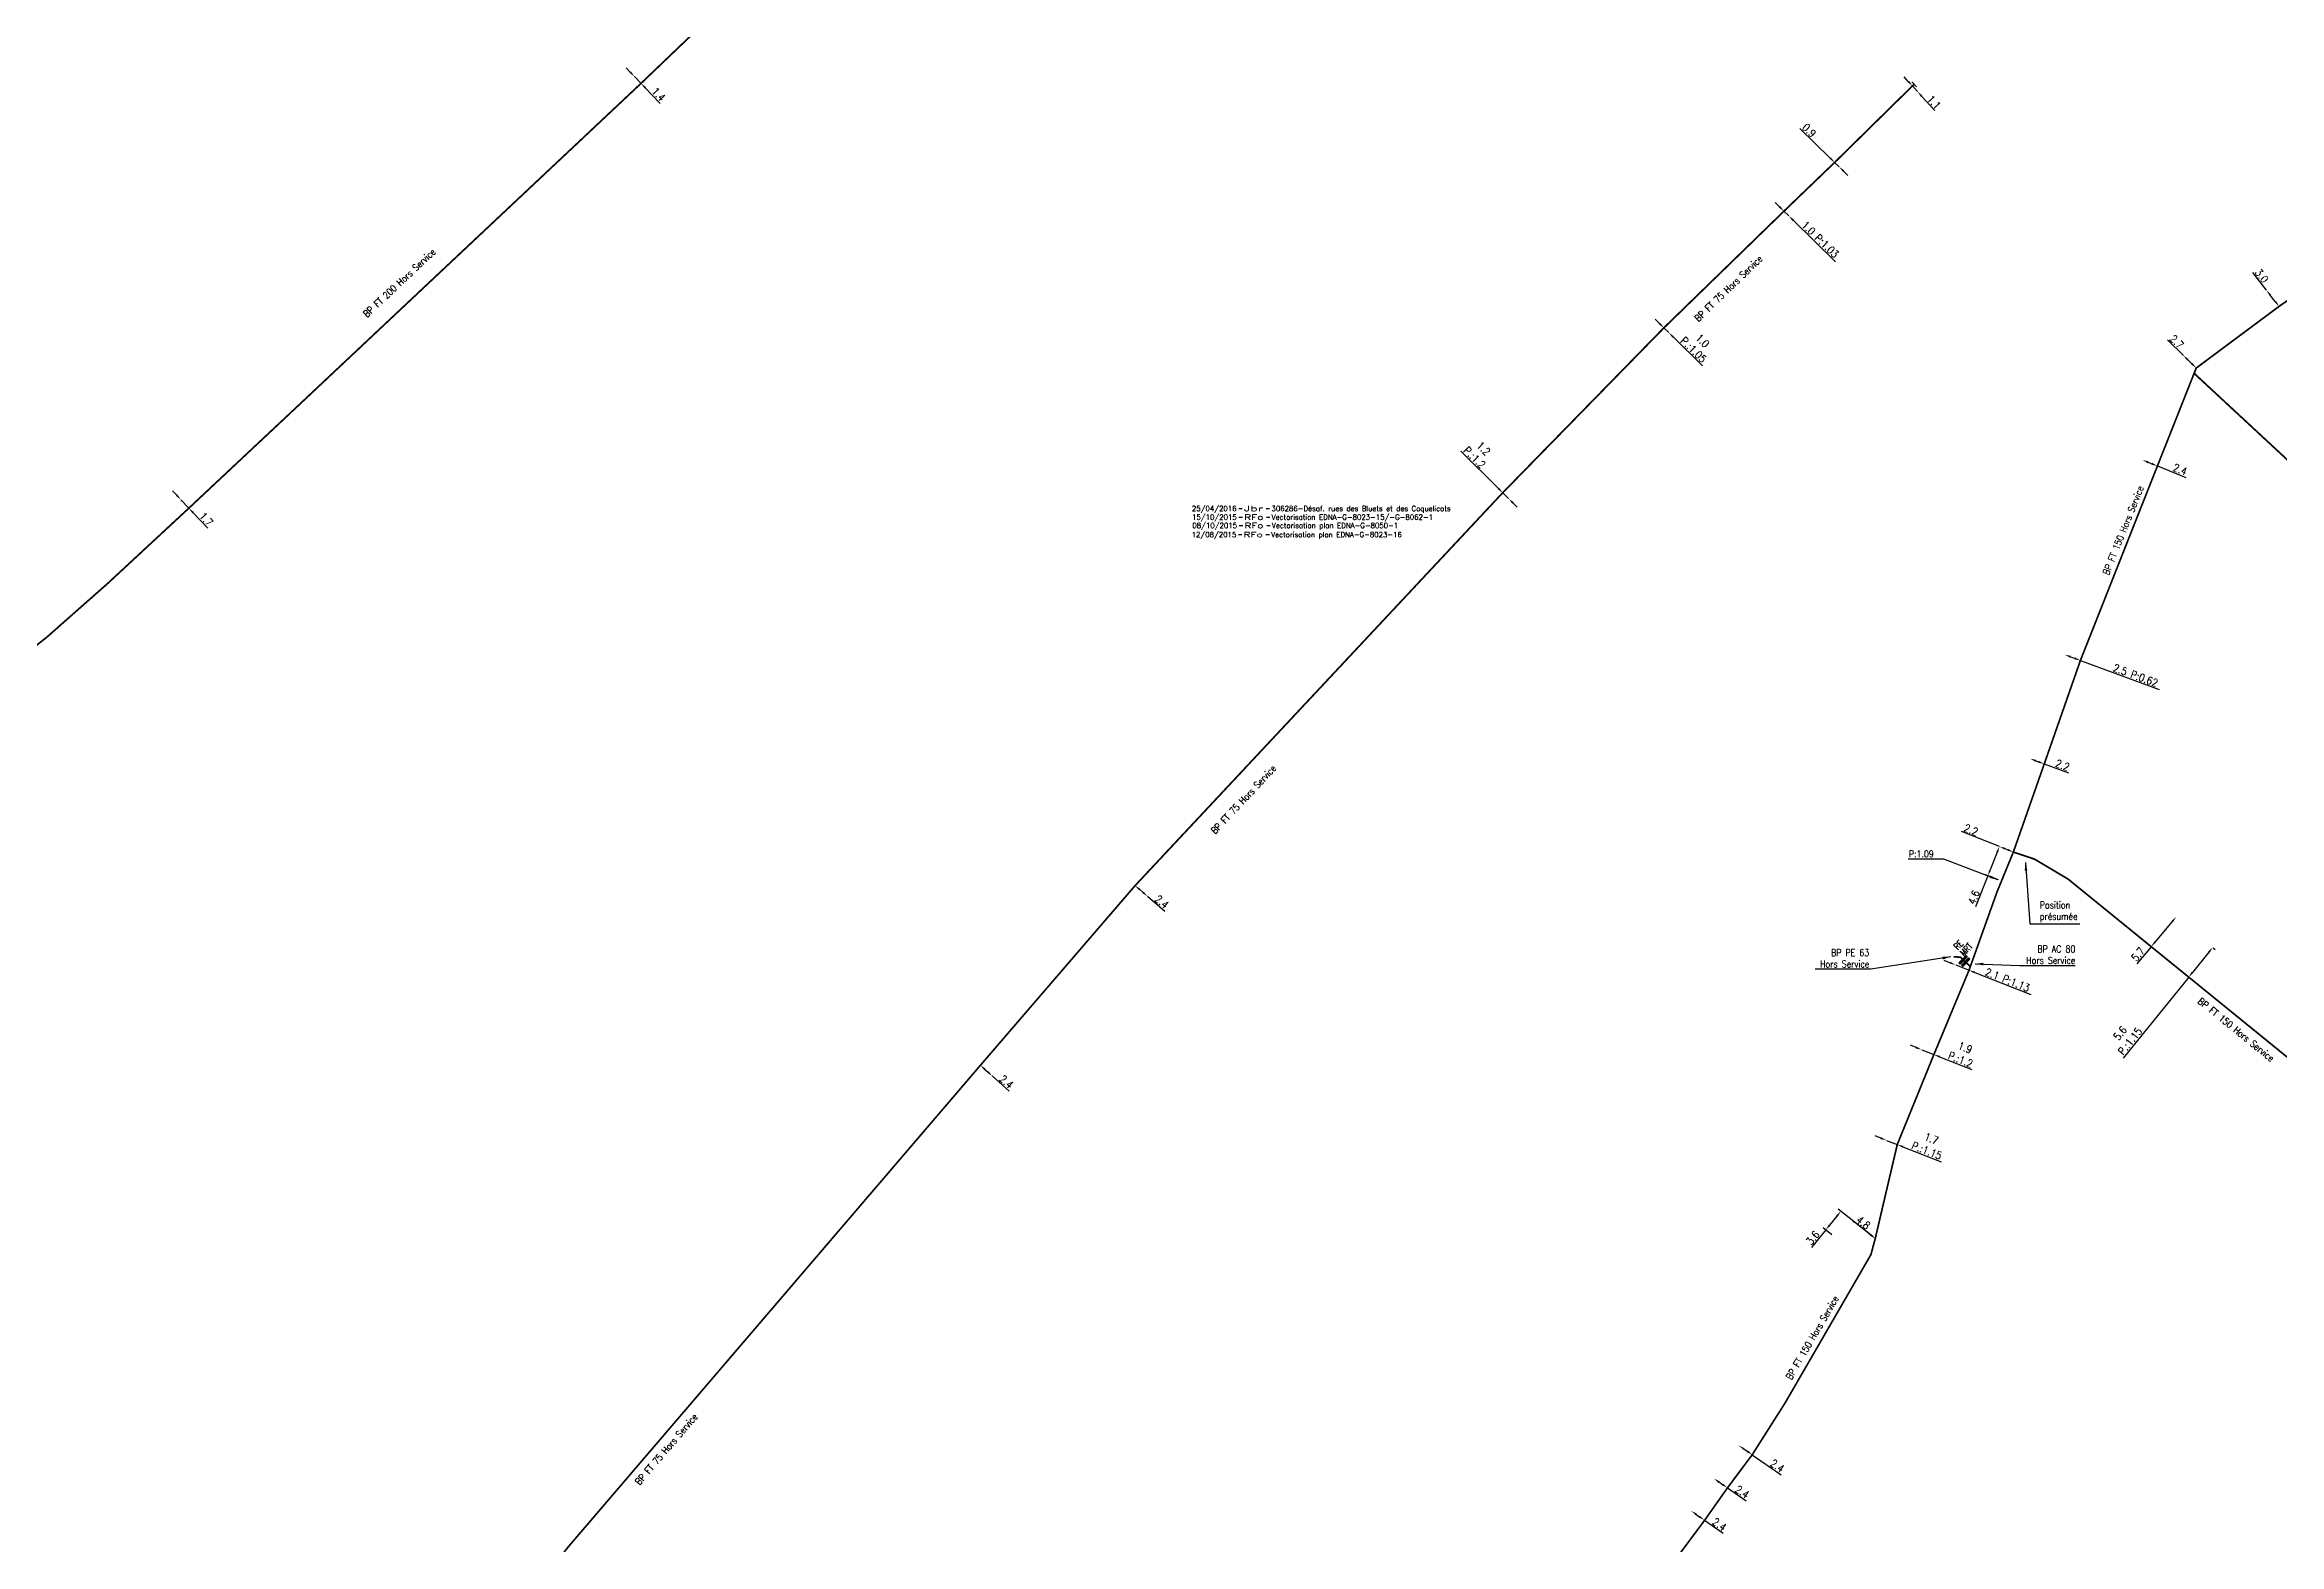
# Model space of a CAD drawing. Header units: millimetres. Extents: x 185000 to 186000, y 127000 to 128000.
# Drawn here: x 185342.6 to 185670.2, y 127620.3 to 127840 of the extents above; entities that cross this region are included whole.
import ezdxf
from ezdxf.enums import TextEntityAlignment as Align

# ---------------------------------------------------------------- set-up
doc = ezdxf.new("R2010")
doc.units = ezdxf.units.MM
doc.header["$PDMODE"] = 34
doc.layers.get('0').update_dxf_attribs({"linetype": 'CONTINUOUS'})
doc.layers.get('DEFPOINTS').update_dxf_attribs({"linetype": 'CONTINUOUS'})
doc.layers.add('L_908', color=5, linetype='CONTINUOUS')
doc.layers.add('L_910', color=7, linetype='CONTINUOUS', plot=False)
doc.styles.get("Standard").update_dxf_attribs({"font": 'romans.shx', "width": 0.85})
doc.linetypes.add('BP_HS', pattern='A,2,-1,["G",Standard,S=0.85,R=0,X=-0.27,Y=-0.4],-1', length=4)
doc.dimstyles.get("Standard").update_dxf_attribs({"dimtxt": 1.5, "dimasz": 1.2, "dimexe": 0.625, "dimexo": 0.625, "dimgap": 0.25, "dimtad": 1, "dimdec": 1, "dimzin": 0, "dimdsep": 46, "dimtxsty": 'Standard', "dimcen": -0.5, "dimadec": 0, "dimazin": 0, "dimtfac": 1, "dimtdec": 1, "dimtmove": 0, "dimatfit": 3, "dimfxl": 0, "dimtolj": 1, "dimtzin": 0, "dimarcsym": 0})

# ---------------------------------------------------------------- blocks, each defined once
blk = doc.blocks.new('*D54')
at = {"layer": 'DEFPOINTS', "color": 0, "linetype": 'Continuous', "ltscale": 0.5, "transparency": 16777216}
for p in [(185362.58, 127773.35), (185362.58, 127773.35), (185363.74, 127772.11)]:
    blk.add_point(p, dxfattribs=at)
at = {"layer": 'L_908', "color": 0, "linetype": 'Continuous', "lineweight": -2, "ltscale": 0.5, "transparency": 16777216}
for p, q in [((185361.97, 127774.01), (185361.35, 127774.67)), ((185362.58, 127773.35), (185363.74, 127772.11)), ((185364.36, 127771.45), (185366.51, 127769.16))]:
    blk.add_line(p, q, dxfattribs=at)
at = {"layer": 'L_908', "color": 0, "linetype": 'Continuous', "ltscale": 0.5, "transparency": 16777216}
for points in [[(185362.08, 127774.11), (185361.86, 127773.91), (185362.58, 127773.35)], [(185364.47, 127771.56), (185364.25, 127771.35), (185363.74, 127772.11)]]:
    blk.add_solid(points, dxfattribs=at)
at = {"layer": 'L_908', "color": 0, "linetype": 'Continuous', "ltscale": 0.5, "transparency": 16777216, "insert": (185366.29, 127770.49), "char_height": 1.125, "attachment_point": 5, "rotation": 313.1066}
blk.add_mtext('\\A1;1.7', dxfattribs=at)
blk = doc.blocks.new('*D55')
at = {"layer": 'DEFPOINTS', "color": 0, "linetype": 'Continuous', "ltscale": 0.5, "transparency": 16777216}
for p in [(185429.08, 127835.37), (185429.08, 127835.37), (185430.03, 127834.37)]:
    blk.add_point(p, dxfattribs=at)
at = {"layer": 'L_908', "color": 0, "linetype": 'Continuous', "lineweight": -2, "ltscale": 0.5, "transparency": 16777216}
for p, q in [((185428.45, 127836.02), (185427.83, 127836.67)), ((185429.08, 127835.37), (185430.03, 127834.37)), ((185430.65, 127833.72), (185432.86, 127831.42))]:
    blk.add_line(p, q, dxfattribs=at)
at = {"layer": 'L_908', "color": 0, "linetype": 'Continuous', "ltscale": 0.5, "transparency": 16777216}
for points in [[(185428.56, 127836.12), (185428.35, 127835.92), (185429.08, 127835.37)], [(185430.76, 127833.83), (185430.55, 127833.62), (185430.03, 127834.37)]]:
    blk.add_solid(points, dxfattribs=at)
at = {"layer": 'L_908', "color": 0, "linetype": 'Continuous', "ltscale": 0.5, "transparency": 16777216, "insert": (185432.61, 127832.77), "char_height": 1.125, "attachment_point": 5, "rotation": 313.7575}
blk.add_mtext('\\A1;1.4', dxfattribs=at)
blk = doc.blocks.new('*D118')
at = {"layer": 'DEFPOINTS', "color": 0, "linetype": 'Continuous', "ltscale": 0.5, "transparency": 16777216}
for p in [(185583.99, 127625.14), (185583.99, 127625.14), (185585.95, 127623.77)]:
    blk.add_point(p, dxfattribs=at)
at = {"layer": 'L_908', "color": 0, "linetype": 'Continuous', "lineweight": -2, "ltscale": 0.5, "transparency": 16777216}
for p, q in [((185584.72, 127624.63), (185585.21, 127624.28)), ((185585.95, 127623.77), (185588.67, 127621.86))]:
    blk.add_line(p, q, dxfattribs=at)
at = {"layer": 'L_908', "color": 0, "linetype": 'Continuous', "ltscale": 0.5, "transparency": 16777216}
for points in [[(185584.81, 127624.75), (185584.64, 127624.5), (185583.99, 127625.14)], [(185585.3, 127624.41), (185585.13, 127624.16), (185585.95, 127623.77)]]:
    blk.add_solid(points, dxfattribs=at)
at = {"layer": 'L_908', "color": 0, "linetype": 'Continuous', "ltscale": 0.5, "transparency": 16777216, "insert": (185588.11, 127623.17), "char_height": 1.125, "attachment_point": 5, "rotation": 324.9303}
blk.add_mtext('\\A1;2.4', dxfattribs=at)
blk = doc.blocks.new('*D119')
at = {"layer": 'DEFPOINTS', "color": 0, "linetype": 'Continuous', "ltscale": 0.5, "transparency": 16777216}
for p in [(185587.37, 127629.86), (185587.37, 127629.86), (185589.3, 127628.52)]:
    blk.add_point(p, dxfattribs=at)
at = {"layer": 'L_908', "color": 0, "linetype": 'Continuous', "lineweight": -2, "ltscale": 0.5, "transparency": 16777216}
for p, q in [((185588.11, 127629.34), (185588.56, 127629.03)), ((185589.3, 127628.52), (185592.03, 127626.62))]:
    blk.add_line(p, q, dxfattribs=at)
at = {"layer": 'L_908', "color": 0, "linetype": 'Continuous', "ltscale": 0.5, "transparency": 16777216}
for points in [[(185588.19, 127629.47), (185588.02, 127629.22), (185587.37, 127629.86)], [(185588.65, 127629.15), (185588.47, 127628.91), (185589.3, 127628.52)]]:
    blk.add_solid(points, dxfattribs=at)
at = {"layer": 'L_908', "color": 0, "linetype": 'Continuous', "ltscale": 0.5, "transparency": 16777216, "insert": (185591.46, 127627.93), "char_height": 1.125, "attachment_point": 5, "rotation": 325.2364}
blk.add_mtext('\\A1;2.4', dxfattribs=at)
blk = doc.blocks.new('*D120')
at = {"layer": 'DEFPOINTS', "color": 0, "linetype": 'Continuous', "ltscale": 0.5, "transparency": 16777216}
for p in [(185590.95, 127634.74), (185590.95, 127634.74), (185592.93, 127633.38)]:
    blk.add_point(p, dxfattribs=at)
at = {"layer": 'L_908', "color": 0, "linetype": 'Continuous', "lineweight": -2, "ltscale": 0.5, "transparency": 16777216}
for p, q in [((185591.69, 127634.23), (185592.19, 127633.89)), ((185592.93, 127633.38), (185597.18, 127630.45))]:
    blk.add_line(p, q, dxfattribs=at)
at = {"layer": 'L_908', "color": 0, "linetype": 'Continuous', "ltscale": 0.5, "transparency": 16777216}
for points in [[(185591.78, 127634.35), (185591.61, 127634.1), (185590.95, 127634.74)], [(185592.27, 127634.01), (185592.1, 127633.76), (185592.93, 127633.38)]]:
    blk.add_solid(points, dxfattribs=at)
at = {"layer": 'L_908', "color": 0, "linetype": 'Continuous', "ltscale": 0.5, "transparency": 16777216, "insert": (185596.61, 127631.75), "char_height": 1.125, "attachment_point": 5, "rotation": 325.4541}
blk.add_mtext('\\A1;2.4', dxfattribs=at)
blk = doc.blocks.new('*D121')
at = {"layer": 'DEFPOINTS', "color": 0, "linetype": 'Continuous', "ltscale": 0.5, "transparency": 16777216}
for p in [(185650.15, 127779.17), (185650.15, 127779.17), (185652.33, 127778.3)]:
    blk.add_point(p, dxfattribs=at)
at = {"layer": 'L_908', "color": 0, "linetype": 'Continuous', "lineweight": -2, "ltscale": 0.5, "transparency": 16777216}
for p, q in [((185650.99, 127778.83), (185651.5, 127778.63)), ((185652.33, 127778.3), (185656.51, 127776.63))]:
    blk.add_line(p, q, dxfattribs=at)
at = {"layer": 'L_908', "color": 0, "linetype": 'Continuous', "ltscale": 0.5, "transparency": 16777216}
for points in [[(185651.04, 127778.97), (185650.93, 127778.69), (185650.15, 127779.17)], [(185651.55, 127778.77), (185651.44, 127778.49), (185652.33, 127778.3)]]:
    blk.add_solid(points, dxfattribs=at)
at = {"layer": 'L_908', "color": 0, "linetype": 'Continuous', "ltscale": 0.5, "transparency": 16777216, "insert": (185655.66, 127777.78), "char_height": 1.125, "attachment_point": 5, "rotation": 338.2292}
blk.add_mtext('\\A1;2.4', dxfattribs=at)
blk = doc.blocks.new('*D122')
at = {"layer": 'DEFPOINTS', "color": 0, "linetype": 'Continuous', "ltscale": 0.5, "transparency": 16777216}
for p in [(185638.74, 127750.64), (185638.74, 127750.64), (185641.04, 127749.79)]:
    blk.add_point(p, dxfattribs=at)
at = {"layer": 'L_908', "color": 0, "linetype": 'Continuous', "lineweight": -2, "ltscale": 0.5, "transparency": 16777216}
for p, q in [((185639.58, 127750.33), (185640.19, 127750.11)), ((185641.04, 127749.79), (185652.59, 127745.52))]:
    blk.add_line(p, q, dxfattribs=at)
at = {"layer": 'L_908', "color": 0, "linetype": 'Continuous', "ltscale": 0.5, "transparency": 16777216}
for points in [[(185639.64, 127750.47), (185639.53, 127750.19), (185638.74, 127750.64)], [(185640.25, 127750.25), (185640.14, 127749.96), (185641.04, 127749.79)]]:
    blk.add_solid(points, dxfattribs=at)
at = {"layer": 'L_908', "color": 0, "linetype": 'Continuous', "ltscale": 0.5, "transparency": 16777216, "insert": (185649.13, 127747.6), "char_height": 1.125, "attachment_point": 5, "rotation": 339.6918}
blk.add_mtext('\\A1;2.5 P:0.62', dxfattribs=at)
blk = doc.blocks.new('*D123')
at = {"layer": 'DEFPOINTS', "color": 0, "linetype": 'Continuous', "ltscale": 0.5, "transparency": 16777216}
for p in [(185633.67, 127735.39), (185633.67, 127735.39), (185635.74, 127734.63)]:
    blk.add_point(p, dxfattribs=at)
at = {"layer": 'L_908', "color": 0, "linetype": 'Continuous', "lineweight": -2, "ltscale": 0.5, "transparency": 16777216}
for p, q in [((185634.52, 127735.08), (185634.89, 127734.94)), ((185635.74, 127734.63), (185639.27, 127733.32))]:
    blk.add_line(p, q, dxfattribs=at)
at = {"layer": 'L_908', "color": 0, "linetype": 'Continuous', "ltscale": 0.5, "transparency": 16777216}
for points in [[(185634.57, 127735.22), (185634.46, 127734.94), (185633.67, 127735.39)], [(185634.94, 127735.08), (185634.84, 127734.8), (185635.74, 127734.63)]]:
    blk.add_solid(points, dxfattribs=at)
at = {"layer": 'L_908', "color": 0, "linetype": 'Continuous', "ltscale": 0.5, "transparency": 16777216, "insert": (185638.42, 127734.44), "char_height": 1.125, "attachment_point": 5, "rotation": 339.6918}
blk.add_mtext('\\A1;2.2', dxfattribs=at)
blk = doc.blocks.new('*D124')
at = {"layer": 'DEFPOINTS', "color": 0, "linetype": 'Continuous', "ltscale": 0.5, "transparency": 16777216}
for p in [(185629.16, 127722.52), (185629.16, 127722.52), (185631.21, 127721.71)]:
    blk.add_point(p, dxfattribs=at)
at = {"layer": 'L_908', "color": 0, "linetype": 'Continuous', "lineweight": -2, "ltscale": 0.5, "transparency": 16777216}
for p, q in [((185629.16, 127722.52), (185623.63, 127724.7)), ((185630.37, 127722.04), (185630, 127722.19))]:
    blk.add_line(p, q, dxfattribs=at)
at = {"layer": 'L_908', "color": 0, "linetype": 'Continuous', "ltscale": 0.5, "transparency": 16777216}
for points in [[(185630.05, 127722.33), (185629.94, 127722.05), (185629.16, 127722.52)], [(185630.43, 127722.18), (185630.32, 127721.9), (185631.21, 127721.71)]]:
    blk.add_solid(points, dxfattribs=at)
at = {"layer": 'L_908', "color": 0, "linetype": 'Continuous', "ltscale": 0.5, "transparency": 16777216, "insert": (185625.01, 127724.96), "char_height": 1.125, "attachment_point": 5, "rotation": 338.4701}
blk.add_mtext('\\A1;2.2', dxfattribs=at)
blk = doc.blocks.new('*D125')
at = {"layer": 'DEFPOINTS', "color": 0, "linetype": 'Continuous', "ltscale": 0.5, "transparency": 16777216}
for p in [(185622.76, 127705.16), (185622.76, 127705.16), (185624.71, 127704.39)]:
    blk.add_point(p, dxfattribs=at)
at = {"layer": 'L_908', "color": 0, "linetype": 'Continuous', "lineweight": -2, "ltscale": 0.5, "transparency": 16777216}
for p, q in [((185621.92, 127705.49), (185621.08, 127705.82)), ((185622.76, 127705.16), (185624.71, 127704.39)), ((185625.55, 127704.06), (185633.77, 127700.82))]:
    blk.add_line(p, q, dxfattribs=at)
at = {"layer": 'L_908', "color": 0, "linetype": 'Continuous', "ltscale": 0.5, "transparency": 16777216}
for points in [[(185621.98, 127705.63), (185621.87, 127705.35), (185622.76, 127705.16)], [(185625.6, 127704.2), (185625.49, 127703.92), (185624.71, 127704.39)]]:
    blk.add_solid(points, dxfattribs=at)
at = {"layer": 'L_908', "color": 0, "linetype": 'Continuous', "ltscale": 0.5, "transparency": 16777216, "insert": (185630.35, 127702.97), "char_height": 1.125, "attachment_point": 5, "rotation": 338.4701}
blk.add_mtext('\\A1;2.1 P:1.13', dxfattribs=at)
blk = doc.blocks.new('*D126')
at = {"layer": 'DEFPOINTS', "color": 0, "linetype": 'Continuous', "ltscale": 0.5, "transparency": 16777216}
for p in [(185617.79, 127692.73), (185617.79, 127692.73), (185619.56, 127692.03)]:
    blk.add_point(p, dxfattribs=at)
at = {"layer": 'L_908', "color": 0, "linetype": 'Continuous', "lineweight": -2, "ltscale": 0.5, "transparency": 16777216}
for p, q in [((185616.96, 127693.06), (185616.12, 127693.39)), ((185617.79, 127692.73), (185619.56, 127692.03)), ((185620.4, 127691.7), (185625.14, 127689.83))]:
    blk.add_line(p, q, dxfattribs=at)
at = {"layer": 'L_908', "color": 0, "linetype": 'Continuous', "ltscale": 0.5, "transparency": 16777216}
for points in [[(185617.01, 127693.2), (185616.9, 127692.92), (185617.79, 127692.73)], [(185620.45, 127691.84), (185620.34, 127691.57), (185619.56, 127692.03)]]:
    blk.add_solid(points, dxfattribs=at)
at = {"layer": 'L_908', "color": 0, "linetype": 'Continuous', "ltscale": 0.5, "transparency": 16777216, "insert": (185623.81, 127692.17), "char_height": 1.125, "attachment_point": 5, "rotation": 338.4701}
blk.add_mtext('\\A1;1.9\\PP.:1.2', dxfattribs=at)
blk = doc.blocks.new('*D127')
at = {"layer": 'DEFPOINTS', "color": 0, "linetype": 'Continuous', "ltscale": 0.5, "transparency": 16777216}
for p in [(185612.61, 127679.45), (185612.61, 127679.45), (185614.19, 127678.84)]:
    blk.add_point(p, dxfattribs=at)
at = {"layer": 'L_908', "color": 0, "linetype": 'Continuous', "lineweight": -2, "ltscale": 0.5, "transparency": 16777216}
for p, q in [((185611.77, 127679.78), (185610.93, 127680.1)), ((185612.61, 127679.45), (185614.19, 127678.84)), ((185615.03, 127678.51), (185620.63, 127676.33))]:
    blk.add_line(p, q, dxfattribs=at)
at = {"layer": 'L_908', "color": 0, "linetype": 'Continuous', "ltscale": 0.5, "transparency": 16777216}
for points in [[(185611.82, 127679.92), (185611.71, 127679.64), (185612.61, 127679.45)], [(185615.08, 127678.65), (185614.98, 127678.37), (185614.19, 127678.84)]]:
    blk.add_solid(points, dxfattribs=at)
at = {"layer": 'L_908', "color": 0, "linetype": 'Continuous', "ltscale": 0.5, "transparency": 16777216, "insert": (185618.86, 127678.83), "char_height": 1.125, "attachment_point": 5, "rotation": 338.7487}
blk.add_mtext('\\A1;1.7\\PP.:1.15', dxfattribs=at)
blk = doc.blocks.new('*D128')
at = {"layer": 'DEFPOINTS', "color": 0, "linetype": 'Continuous', "ltscale": 0.5, "transparency": 16777216}
for p in [(185603.7, 127666.32), (185604.99, 127665.3), (185610.96, 127665.05)]:
    blk.add_point(p, dxfattribs=at)
at = {"layer": 'L_908', "color": 0, "linetype": 'Continuous', "lineweight": -2, "ltscale": 0.5, "transparency": 16777216}
for p, q in [((185605.35, 127668.36), (185604.27, 127667.02)), ((185610.59, 127665.34), (185605.55, 127669.35)), ((185603.7, 127666.32), (185601.64, 127663.77)), ((185604.62, 127665.59), (185603.34, 127666.61))]:
    blk.add_line(p, q, dxfattribs=at)
at = {"layer": 'L_908', "color": 0, "linetype": 'Continuous', "ltscale": 0.5, "transparency": 16777216}
for points in [[(185605.23, 127668.46), (185605.47, 127668.27), (185605.91, 127669.06)], [(185604.15, 127667.12), (185604.38, 127666.93), (185603.7, 127666.32)]]:
    blk.add_solid(points, dxfattribs=at)
at = {"layer": 'L_908', "color": 0, "linetype": 'Continuous', "ltscale": 0.5, "transparency": 16777216, "insert": (185601.81, 127665.17), "char_height": 1.125, "attachment_point": 5, "rotation": 51.077}
blk.add_mtext('\\A1;3.6', dxfattribs=at)
blk = doc.blocks.new('*D129')
at = {"layer": 'DEFPOINTS', "color": 0, "linetype": 'Continuous', "ltscale": 0.5, "transparency": 16777216}
for p in [(185607.2, 127668.04), (185607.2, 127668.04), (185610.96, 127665.05)]:
    blk.add_point(p, dxfattribs=at)
at = {"layer": 'L_908', "color": 0, "linetype": 'Continuous', "lineweight": -2, "ltscale": 0.5, "transparency": 16777216}
for p, q in [((185607.49, 127668.4), (185607.49, 127668.4)), ((185610.25, 127665.61), (185607.91, 127667.48)), ((185611.25, 127665.41), (185611.25, 127665.41))]:
    blk.add_line(p, q, dxfattribs=at)
at = {"layer": 'L_908', "color": 0, "linetype": 'Continuous', "ltscale": 0.5, "transparency": 16777216}
for points in [[(185608, 127667.59), (185607.81, 127667.36), (185607.2, 127668.04)], [(185610.35, 127665.73), (185610.16, 127665.49), (185610.96, 127665.05)]]:
    blk.add_solid(points, dxfattribs=at)
at = {"layer": 'L_908', "color": 0, "linetype": 'Continuous', "ltscale": 0.5, "transparency": 16777216, "insert": (185609.21, 127667.39), "char_height": 1.125, "attachment_point": 5, "rotation": 321.4862}
blk.add_mtext('\\A1;4.8', dxfattribs=at)
blk = doc.blocks.new('*D130')
at = {"layer": 'DEFPOINTS', "color": 0, "linetype": 'Continuous', "ltscale": 0.5, "transparency": 16777216}
for p in [(185656.13, 127794.5), (185656.13, 127794.5), (185658.02, 127792.65)]:
    blk.add_point(p, dxfattribs=at)
at = {"layer": 'L_908', "color": 0, "linetype": 'Continuous', "lineweight": -2, "ltscale": 0.5, "transparency": 16777216}
for p, q in [((185656.13, 127794.5), (185653.79, 127796.8)), ((185657.37, 127793.28), (185656.77, 127793.87))]:
    blk.add_line(p, q, dxfattribs=at)
at = {"layer": 'L_908', "color": 0, "linetype": 'Continuous', "ltscale": 0.5, "transparency": 16777216}
for points in [[(185656.87, 127793.98), (185656.66, 127793.77), (185656.13, 127794.5)], [(185657.48, 127793.38), (185657.27, 127793.17), (185658.02, 127792.65)]]:
    blk.add_solid(points, dxfattribs=at)
at = {"layer": 'L_908', "color": 0, "linetype": 'Continuous', "ltscale": 0.5, "transparency": 16777216, "insert": (185655.16, 127796.5), "char_height": 1.125, "attachment_point": 5, "rotation": 315.4906}
blk.add_mtext('\\A1;2.7', dxfattribs=at)
blk = doc.blocks.new('*D131')
at = {"layer": 'DEFPOINTS', "color": 0, "linetype": 'Continuous', "ltscale": 0.5, "transparency": 16777216}
for p in [(185668.32, 127804.05), (185668.32, 127804.05), (185670.17, 127801.69)]:
    blk.add_point(p, dxfattribs=at)
at = {"layer": 'L_908', "color": 0, "linetype": 'Continuous', "lineweight": -2, "ltscale": 0.5, "transparency": 16777216}
for p, q in [((185668.32, 127804.05), (185666.3, 127806.64)), ((185667.95, 127803.77), (185667.95, 127803.77)), ((185669.61, 127802.4), (185668.87, 127803.35)), ((185669.8, 127801.4), (185669.8, 127801.4))]:
    blk.add_line(p, q, dxfattribs=at)
at = {"layer": 'L_908', "color": 0, "linetype": 'Continuous', "ltscale": 0.5, "transparency": 16777216}
for points in [[(185668.99, 127803.44), (185668.76, 127803.25), (185668.32, 127804.05)], [(185669.73, 127802.49), (185669.49, 127802.31), (185670.17, 127801.69)]]:
    blk.add_solid(points, dxfattribs=at)
at = {"layer": 'L_908', "color": 0, "linetype": 'Continuous', "ltscale": 0.5, "transparency": 16777216, "insert": (185667.62, 127806.16), "char_height": 1.125, "attachment_point": 5, "rotation": 308.0103}
blk.add_mtext('\\A1;3.0', dxfattribs=at)
blk = doc.blocks.new('*D139')
at = {"layer": 'DEFPOINTS', "color": 0, "linetype": 'Continuous', "ltscale": 0.5, "transparency": 16777216}
for p in [(185655.08, 127712.21), (185655.08, 127712.21), (185651.42, 127707.84)]:
    blk.add_point(p, dxfattribs=at)
at = {"layer": 'L_908', "color": 0, "linetype": 'Continuous', "lineweight": -2, "ltscale": 0.5, "transparency": 16777216}
for p, q in [((185654.5, 127711.52), (185651.99, 127708.53)), ((185651.42, 127707.84), (185649.31, 127705.33))]:
    blk.add_line(p, q, dxfattribs=at)
at = {"layer": 'L_908', "color": 0, "linetype": 'Continuous', "ltscale": 0.5, "transparency": 16777216}
for points in [[(185654.39, 127711.62), (185654.62, 127711.43), (185655.08, 127712.21)], [(185651.88, 127708.63), (185652.11, 127708.44), (185651.42, 127707.84)]]:
    blk.add_solid(points, dxfattribs=at)
at = {"layer": 'L_908', "color": 0, "linetype": 'Continuous', "ltscale": 0.5, "transparency": 16777216, "insert": (185649.5, 127706.73), "char_height": 1.125, "attachment_point": 5, "rotation": 50.0085}
blk.add_mtext('\\A1;5.7', dxfattribs=at)
blk = doc.blocks.new('*D143')
at = {"layer": 'DEFPOINTS', "color": 0, "linetype": 'Continuous', "ltscale": 0.5, "transparency": 16777216}
for p in [(185660.13, 127707.98), (185660.44, 127707.73), (185656.61, 127703.63)]:
    blk.add_point(p, dxfattribs=at)
at = {"layer": 'L_908', "color": 0, "linetype": 'Continuous', "lineweight": -2, "ltscale": 0.5, "transparency": 16777216}
for p, q in [((185659.87, 127707.03), (185657.48, 127704.08)), ((185660.5, 127707.68), (185660.8, 127707.43)), ((185656.91, 127703.38), (185647.3, 127691.52)), ((185656.97, 127703.33), (185657.28, 127703.08))]:
    blk.add_line(p, q, dxfattribs=at)
at = {"layer": 'L_908', "color": 0, "linetype": 'Continuous', "ltscale": 0.5, "transparency": 16777216}
for points in [[(185659.75, 127707.12), (185659.99, 127706.94), (185660.44, 127707.73)], [(185657.36, 127704.17), (185657.59, 127703.98), (185656.91, 127703.38)]]:
    blk.add_solid(points, dxfattribs=at)
at = {"layer": 'L_908', "color": 0, "linetype": 'Continuous', "ltscale": 0.5, "transparency": 16777216, "insert": (185647.59, 127694.57), "char_height": 1.125, "attachment_point": 5, "rotation": 50.9676}
blk.add_mtext('\\A1;5.6\\PP.:1.15', dxfattribs=at)
blk = doc.blocks.new('GIS_MODF')
at = {"color": 0, "linetype": 'Continuous', "flags": 128}
for points in [[(-2.26, -0.01), (-1.76, -0.01)], [(1.76, -0.01), (2.26, -0.01)]]:
    blk.add_lwpolyline(points, dxfattribs=at)
at = {"color": 0, "linetype": 'Continuous'}
blk.add_attdef('DATE', text='', height=0.75, dxfattribs=at).set_placement((-2.58, -0.39), align=Align.RIGHT)
at = {"color": 0, "linetype": 'Continuous', "width": 3.590909}
blk.add_attdef('USER', text='', height=0.75, dxfattribs=at).set_placement((-1.52, -0.39), (1.31, -0.39), align=Align.FIT)
at = {"color": 0, "linetype": 'Continuous'}
blk.add_attdef('DESC', (2.53, -0.39), '', height=0.75, dxfattribs=at)
blk = doc.blocks.new('L_340_17')
at = {"linetype": 'Continuous'}
blk.add_hatch(color=0, dxfattribs=at).paths.add_polyline_path([(0.125, 0.75), (-0.125, 0.75), (-0.125, -0.75), (0.125, -0.75)])
at = {"color": 0, "linetype": 'Continuous'}
blk.add_lwpolyline([(-0.125, 0.75), (0.125, 0.75), (0.125, -0.75), (-0.125, -0.75)], close=True, dxfattribs=at)
at = {"color": 0, "linetype": 'Continuous', "width": 0.75}
for tag, height, flags, p in [('MRT', 1, 8, (0, 2.5)), ('DEF_LEG', 1.2, 3, (0, -5)), ('DEF_COUP', 1.2, 3, (0, -7.5)), ('DEF_TYPE', 1.2, 3, (0, -10))]:
    blk.add_attdef(tag, text='', height=height, dxfattribs=dict(at, flags=flags)).set_placement(p, align=Align.MIDDLE)
blk = doc.blocks.new('L_340_21')
at = {"linetype": 'Continuous'}
blk.add_hatch(color=0, dxfattribs=at).paths.add_polyline_path([(0.125, 0.75), (-0.125, 0.75), (-0.125, -0.75), (0.125, -0.75)])
at = {"color": 0, "linetype": 'Continuous'}
blk.add_lwpolyline([(-0.125, 0.75), (0.125, 0.75), (0.125, -0.75), (-0.125, -0.75)], close=True, dxfattribs=at)
at = {"color": 0, "linetype": 'Continuous', "width": 0.75}
for tag, height, flags, p in [('RE', 1, 8, (0, 2)), ('DEF_LEG', 1.2, 3, (0, -5)), ('DEF_COUP', 1.2, 3, (0, -7.5)), ('DEF_TYPE', 1.2, 3, (0, -10))]:
    blk.add_attdef(tag, text='', height=height, dxfattribs=dict(at, flags=flags)).set_placement(p, align=Align.MIDDLE)
blk = doc.blocks.new('*D242')
at = {"layer": 'DEFPOINTS', "color": 0, "linetype": 'Continuous', "ltscale": 0.5, "transparency": 16777216}
for p in [(185479.78, 127690.45), (185481.53, 127688.89), (185481.53, 127688.89)]:
    blk.add_point(p, dxfattribs=at)
at = {"layer": 'L_908', "color": 0, "linetype": 'Continuous', "lineweight": -2, "ltscale": 0.5, "transparency": 16777216}
for p, q in [((185480.45, 127689.85), (185480.86, 127689.49)), ((185481.53, 127688.89), (185484.01, 127686.68))]:
    blk.add_line(p, q, dxfattribs=at)
at = {"layer": 'L_908', "color": 0, "linetype": 'Continuous', "ltscale": 0.5, "transparency": 16777216}
for points in [[(185480.55, 127689.97), (185480.35, 127689.74), (185479.78, 127690.45)], [(185480.96, 127689.6), (185480.76, 127689.38), (185481.53, 127688.89)]]:
    blk.add_solid(points, dxfattribs=at)
at = {"layer": 'L_908', "color": 0, "linetype": 'Continuous', "ltscale": 0.5, "transparency": 16777216, "insert": (185483.6, 127688.04), "char_height": 1.125, "attachment_point": 5, "rotation": 318.2743}
blk.add_mtext('\\A1;2.4', dxfattribs=at)
blk = doc.blocks.new('*D243')
at = {"layer": 'DEFPOINTS', "color": 0, "linetype": 'Continuous', "ltscale": 0.5, "transparency": 16777216}
for p in [(185502.46, 127716.79), (185504.28, 127715.22), (185504.28, 127715.22)]:
    blk.add_point(p, dxfattribs=at)
at = {"layer": 'L_908', "color": 0, "linetype": 'Continuous', "lineweight": -2, "ltscale": 0.5, "transparency": 16777216}
for p, q in [((185503.14, 127716.2), (185503.6, 127715.81)), ((185504.28, 127715.22), (185506.8, 127713.06))]:
    blk.add_line(p, q, dxfattribs=at)
at = {"layer": 'L_908', "color": 0, "linetype": 'Continuous', "ltscale": 0.5, "transparency": 16777216}
for points in [[(185503.24, 127716.32), (185503.04, 127716.09), (185502.46, 127716.79)], [(185503.69, 127715.92), (185503.5, 127715.7), (185504.28, 127715.22)]]:
    blk.add_solid(points, dxfattribs=at)
at = {"layer": 'L_908', "color": 0, "linetype": 'Continuous', "ltscale": 0.5, "transparency": 16777216, "insert": (185506.37, 127714.42), "char_height": 1.125, "attachment_point": 5, "rotation": 319.2895}
blk.add_mtext('\\A1;2.4', dxfattribs=at)
blk = doc.blocks.new('*D244')
at = {"layer": 'DEFPOINTS', "color": 0, "linetype": 'Continuous', "ltscale": 0.5, "transparency": 16777216}
for p in [(185556.35, 127774.37), (185557.21, 127773.51), (185557.21, 127773.51)]:
    blk.add_point(p, dxfattribs=at)
at = {"layer": 'L_908', "color": 0, "linetype": 'Continuous', "lineweight": -2, "ltscale": 0.5, "transparency": 16777216}
for p, q in [((185555.71, 127775.01), (185550.2, 127780.49)), ((185557.21, 127773.51), (185556.35, 127774.37)), ((185557.85, 127772.88), (185558.49, 127772.24))]:
    blk.add_line(p, q, dxfattribs=at)
at = {"layer": 'L_908', "color": 0, "linetype": 'Continuous', "ltscale": 0.5, "transparency": 16777216}
for points in [[(185555.82, 127775.12), (185555.61, 127774.9), (185556.35, 127774.37)], [(185557.96, 127772.99), (185557.75, 127772.77), (185557.21, 127773.51)]]:
    blk.add_solid(points, dxfattribs=at)
at = {"layer": 'L_908', "color": 0, "linetype": 'Continuous', "ltscale": 0.5, "transparency": 16777216, "insert": (185552.88, 127780.2), "char_height": 1.125, "attachment_point": 5, "rotation": 315.1682}
blk.add_mtext('\\A1;1.2\\PP.:1.2', dxfattribs=at)
blk = doc.blocks.new('*D245')
at = {"layer": 'DEFPOINTS', "color": 0, "linetype": 'Continuous', "ltscale": 0.5, "transparency": 16777216}
for p in [(185579.98, 127798.54), (185580.69, 127797.84), (185580.69, 127797.84)]:
    blk.add_point(p, dxfattribs=at)
at = {"layer": 'L_908', "color": 0, "linetype": 'Continuous', "lineweight": -2, "ltscale": 0.5, "transparency": 16777216}
for p, q in [((185579.34, 127799.17), (185578.69, 127799.8)), ((185579.98, 127798.54), (185580.69, 127797.84)), ((185581.33, 127797.21), (185585.62, 127792.99))]:
    blk.add_line(p, q, dxfattribs=at)
at = {"layer": 'L_908', "color": 0, "linetype": 'Continuous', "ltscale": 0.5, "transparency": 16777216}
for points in [[(185579.44, 127799.28), (185579.23, 127799.06), (185579.98, 127798.54)], [(185581.44, 127797.31), (185581.23, 127797.1), (185580.69, 127797.84)]]:
    blk.add_solid(points, dxfattribs=at)
at = {"layer": 'L_908', "color": 0, "linetype": 'Continuous', "ltscale": 0.5, "transparency": 16777216, "insert": (185584.98, 127795.99), "char_height": 1.125, "attachment_point": 5, "rotation": 315.4924}
blk.add_mtext('\\A1;1.0\\PP.:1.05', dxfattribs=at)
blk = doc.blocks.new('*D246')
at = {"layer": 'DEFPOINTS', "color": 0, "linetype": 'Continuous', "ltscale": 0.5, "transparency": 16777216}
for p in [(185597.58, 127815.64), (185598.29, 127814.94), (185598.29, 127814.94)]:
    blk.add_point(p, dxfattribs=at)
at = {"layer": 'L_908', "color": 0, "linetype": 'Continuous', "lineweight": -2, "ltscale": 0.5, "transparency": 16777216}
for p, q in [((185596.94, 127816.27), (185596.29, 127816.9)), ((185597.58, 127815.64), (185598.29, 127814.94)), ((185598.94, 127814.31), (185605.15, 127808.22))]:
    blk.add_line(p, q, dxfattribs=at)
at = {"layer": 'L_908', "color": 0, "linetype": 'Continuous', "ltscale": 0.5, "transparency": 16777216}
for points in [[(185597.04, 127816.38), (185596.83, 127816.16), (185597.58, 127815.64)], [(185599.04, 127814.42), (185598.83, 127814.2), (185598.29, 127814.94)]]:
    blk.add_solid(points, dxfattribs=at)
at = {"layer": 'L_908', "color": 0, "linetype": 'Continuous', "ltscale": 0.5, "transparency": 16777216, "insert": (185602.89, 127811.49), "char_height": 1.125, "attachment_point": 5, "rotation": 315.5695}
blk.add_mtext('\\A1;1.0 P:1.03', dxfattribs=at)
blk = doc.blocks.new('*D247')
at = {"layer": 'DEFPOINTS', "color": 0, "linetype": 'Continuous', "ltscale": 0.5, "transparency": 16777216}
for p in [(185605.01, 127822.78), (185605.66, 127822.15), (185605.66, 127822.15)]:
    blk.add_point(p, dxfattribs=at)
at = {"layer": 'L_908', "color": 0, "linetype": 'Continuous', "lineweight": -2, "ltscale": 0.5, "transparency": 16777216}
for p, q in [((185604.37, 127823.41), (185599.93, 127827.76)), ((185605.66, 127822.15), (185605.01, 127822.78)), ((185606.3, 127821.52), (185606.94, 127820.89))]:
    blk.add_line(p, q, dxfattribs=at)
at = {"layer": 'L_908', "color": 0, "linetype": 'Continuous', "ltscale": 0.5, "transparency": 16777216}
for points in [[(185604.48, 127823.52), (185604.27, 127823.3), (185605.01, 127822.78)], [(185606.41, 127821.63), (185606.2, 127821.42), (185605.66, 127822.15)]]:
    blk.add_solid(points, dxfattribs=at)
at = {"layer": 'L_908', "color": 0, "linetype": 'Continuous', "ltscale": 0.5, "transparency": 16777216, "insert": (185601.28, 127827.48), "char_height": 1.125, "attachment_point": 5, "rotation": 315.6234}
blk.add_mtext('\\A1;0.9', dxfattribs=at)
blk = doc.blocks.new('*D248')
at = {"layer": 'DEFPOINTS', "color": 0, "linetype": 'Continuous', "ltscale": 0.5, "transparency": 16777216}
for p in [(185616.41, 127833.99), (185617.15, 127833.18), (185617.15, 127833.18)]:
    blk.add_point(p, dxfattribs=at)
at = {"layer": 'L_908', "color": 0, "linetype": 'Continuous', "lineweight": -2, "ltscale": 0.5, "transparency": 16777216}
for p, q in [((185615.81, 127834.65), (185615.2, 127835.32)), ((185616.41, 127833.99), (185617.15, 127833.18)), ((185617.76, 127832.51), (185619.69, 127830.39))]:
    blk.add_line(p, q, dxfattribs=at)
at = {"layer": 'L_908', "color": 0, "linetype": 'Continuous', "ltscale": 0.5, "transparency": 16777216}
for points in [[(185615.92, 127834.76), (185615.7, 127834.55), (185616.41, 127833.99)], [(185617.87, 127832.61), (185617.65, 127832.41), (185617.15, 127833.18)]]:
    blk.add_solid(points, dxfattribs=at)
at = {"layer": 'L_908', "color": 0, "linetype": 'Continuous', "ltscale": 0.5, "transparency": 16777216, "insert": (185619.58, 127831.62), "char_height": 1.125, "attachment_point": 5, "rotation": 312.2806}
blk.add_mtext('\\A1;1.1', dxfattribs=at)
blk = doc.blocks.new('L_340_07')
at = {"color": 0, "linetype": 'Continuous', "const_width": 0.25, "flags": 128}
blk.add_lwpolyline([(0, 0), (0.35, 0)], dxfattribs=at)
at = {"color": 0, "linetype": 'Continuous', "flags": 128}
blk.add_lwpolyline([(0.35, -0.5), (0.35, 0.5)], dxfattribs=at)
at = {"color": 0, "linetype": 'Continuous', "width": 0.75, "flags": 3}
for tag, p in [('DEF_LEG', (0.72, -3.47)), ('DEF_COUP', (0.72, -5.97)), ('DEF_TYPE', (0.72, -8.47))]:
    blk.add_attdef(tag, text='', height=1.2, dxfattribs=at).set_placement(p, align=Align.MIDDLE)
blk = doc.blocks.new('*D365')
at = {"layer": 'DEFPOINTS', "color": 0, "linetype": 'Continuous', "ltscale": 0.5, "transparency": 16777216}
for p in [(185629.16, 127722.52), (185629.16, 127722.52), (185629.46, 127717.45)]:
    blk.add_point(p, dxfattribs=at)
at = {"layer": 'L_908', "color": 0, "linetype": 'Continuous', "lineweight": -2, "ltscale": 0.5, "transparency": 16777216}
for p, q in [((185628.83, 127721.68), (185627.8, 127719.08)), ((185627.47, 127718.24), (185625.68, 127713.69)), ((185629.03, 127717.62), (185627.04, 127718.41))]:
    blk.add_line(p, q, dxfattribs=at)
at = {"layer": 'L_908', "color": 0, "linetype": 'Continuous', "ltscale": 0.5, "transparency": 16777216}
for points in [[(185628.69, 127721.74), (185628.97, 127721.62), (185629.16, 127722.52)], [(185627.67, 127719.13), (185627.94, 127719.02), (185627.47, 127718.24)]]:
    blk.add_solid(points, dxfattribs=at)
at = {"layer": 'L_908', "color": 0, "linetype": 'Continuous', "ltscale": 0.5, "transparency": 16777216, "insert": (185625.42, 127715.07), "char_height": 1.125, "attachment_point": 5, "rotation": 68.4701}
blk.add_mtext('\\A1;4.6', dxfattribs=at)

msp = doc.modelspace()

# ---------------------------------------------------------------- linework, layer by layer
at = {"layer": 'L_908', "linetype": 'BP_HS', "ltscale": 0.5, "const_width": 0.25}
for points in [[(185268.17, 127698.81), (185309.95, 127729.09), (185330.59, 127743.53), (185342.87, 127753.16), (185351.88, 127761.11), (185363.74, 127772.11), (185379.53, 127786.91), (185430.03, 127834.37), (185440.83, 127844.7), (185476.92, 127879.22), (185487.32, 127889.09), (185529.29, 127930.35), (185554.16, 127953.85), (185565.45, 127963.45)], [(185389.86, 127577.96), (185389.73, 127579.27), (185391.62, 127583.79), (185395.87, 127589.37), (185419.3, 127619.8), (185479.78, 127690.45), (185502.46, 127716.79), (185556.35, 127774.37), (185579.98, 127798.54), (185597.58, 127815.64), (185605.01, 127822.78), (185616.41, 127833.99)], [(185582.23, 127618.77), (185585.95, 127623.77), (185589.3, 127628.52), (185592.93, 127633.38), (185597.75, 127640.97), (185610.33, 127662.71), (185610.33, 127662.71), (185610.96, 127665.05), (185614.19, 127678.84), (185619.56, 127692.03), (185624.71, 127704.39), (185628.82, 127715.88), (185631.21, 127721.71), (185635.74, 127734.63), (185641.04, 127749.79), (185652.33, 127778.3), (185657.71, 127791.87), (185658.02, 127792.65), (185670.17, 127801.69), (185676.07, 127805.77)], [(185657.71, 127791.87), (185672.34, 127778.3), (185692.79, 127759.33), (185711.63, 127742.14), (185719.46, 127735.57), (185742.88, 127717.23), (185746.06, 127714.71)], [(185622.44, 127706.36), (185623.46, 127706.3), (185624.9, 127704.91)]]:
    msp.add_lwpolyline(points, dxfattribs=at)
at = {"layer": 'L_908', "linetype": 'BP_HS', "ltscale": 0.5, "const_width": 0.25, "flags": 128}
msp.add_lwpolyline([(185631.21, 127721.71), (185634.33, 127720.66), (185634.33, 127720.66), (185639.23, 127717.75), (185651.42, 127707.84), (185656.61, 127703.63), (185672.72, 127690.54), (185681.1, 127683.68), (185686.15, 127679.51), (185702.74, 127665.93), (185710.53, 127659.42), (185719.8, 127651.88), (185724.22, 127648.2), (185731.89, 127641.59), (185737.23, 127637.17), (185742.66, 127632.65), (185750.08, 127626.53), (185751.59, 127625.55), (185753.3, 127624.9), (185753.77, 127624.72), (185758.86, 127620.47)], dxfattribs=at)

# ---------------------------------------------------------------- block references
at = {"layer": 'L_908', "ltscale": 0.5, "rotation": 44.51381545864281}
msp.add_blockref('L_340_07', (185616.41, 127833.99), dxfattribs=at)
at = {"layer": 'L_908', "ltscale": 0.5}
ref = msp.add_blockref('L_340_21', (185623.85, 127705.92), dxfattribs=dict(at, rotation=316.1076659791879))
ref.add_attrib('RE', 'RE', dxfattribs={"layer": '0', "color": 0, "linetype": 'Continuous', "height": 1, "rotation": 46.1077, "width": 0.75}).set_placement((185623.16, 127708.09), align=Align.MIDDLE)
at = {"layer": 'L_908', "linetype": 'Continuous', "ltscale": 0.5}
ref = msp.add_blockref('L_340_17', (185624.21, 127705.57), dxfattribs=dict(at, rotation=316.1076659783008))
ref.add_attrib('MRT', 'MRT', dxfattribs={"layer": '0', "color": 0, "linetype": 'Continuous', "height": 1, "rotation": 46.1077, "width": 0.75}).set_placement((185624.3, 127707.43), align=Align.MIDDLE)
at = {"layer": 'L_910', "ltscale": 0.5}
ref = msp.add_blockref('GIS_MODF', (185519.92, 127772.07), dxfattribs=at)
ref.add_attrib('DATE', '25/04/2016', dxfattribs={"layer": '0', "color": 0, "linetype": 'Continuous', "height": 0.75}).set_placement((185517.34, 127771.68), align=Align.RIGHT)
ref.add_attrib('USER', 'Jbr', dxfattribs={"layer": '0', "color": 0, "linetype": 'Continuous', "height": 0.75, "width": 1.680851}).set_placement((185518.4, 127771.68), (185521.22, 127771.68), align=Align.FIT)
ref.add_attrib('DESC', '306286-Désaf. rues des Bluets et des Coquelicots', (185522.45, 127771.68), dxfattribs={"layer": '0', "color": 0, "linetype": 'Continuous', "height": 0.75})
ref = msp.add_blockref('GIS_MODF', (185519.99, 127769.59), dxfattribs=at)
ref.add_attrib('DATE', '08/10/2015', dxfattribs={"layer": '0', "color": 0, "linetype": 'Continuous', "height": 0.75}).set_placement((185517.41, 127769.2), align=Align.RIGHT)
ref.add_attrib('USER', 'RFo', dxfattribs={"layer": '0', "color": 0, "linetype": 'Continuous', "height": 0.75, "width": 1.436364}).set_placement((185518.48, 127769.2), (185521.3, 127769.2), align=Align.FIT)
ref.add_attrib('DESC', 'Vectorisation plan EDNA-G-8050-1', (185522.52, 127769.2), dxfattribs={"layer": '0', "color": 0, "linetype": 'Continuous', "height": 0.75})
ref = msp.add_blockref('GIS_MODF', (185519.95, 127770.81), dxfattribs=at)
ref.add_attrib('DATE', '15/10/2015', dxfattribs={"layer": '0', "color": 0, "linetype": 'Continuous', "height": 0.75}).set_placement((185517.37, 127770.42), align=Align.RIGHT)
ref.add_attrib('USER', 'RFo', dxfattribs={"layer": '0', "color": 0, "linetype": 'Continuous', "height": 0.75, "width": 1.436364}).set_placement((185518.43, 127770.42), (185521.26, 127770.42), align=Align.FIT)
ref.add_attrib('DESC', 'Vectorisation EDNA-G-8023-15/-G-8062-1', (185522.48, 127770.42), dxfattribs={"layer": '0', "color": 0, "linetype": 'Continuous', "height": 0.75})
ref = msp.add_blockref('GIS_MODF', (185519.88, 127768.25), dxfattribs=at)
ref.add_attrib('DATE', '12/08/2015', dxfattribs={"layer": '0', "color": 0, "linetype": 'Continuous', "height": 0.75}).set_placement((185517.3, 127767.86), align=Align.RIGHT)
ref.add_attrib('USER', 'RFo', dxfattribs={"layer": '0', "color": 0, "linetype": 'Continuous', "height": 0.75, "width": 1.436364}).set_placement((185518.36, 127767.86), (185521.19, 127767.86), align=Align.FIT)
ref.add_attrib('DESC', 'Vectorisation plan EDNA-G-8023-16', (185522.41, 127767.86), dxfattribs={"layer": '0', "color": 0, "linetype": 'Continuous', "height": 0.75})

# ---------------------------------------------------------------- texts
at = {"layer": 'L_908', "linetype": 'BP_HS', "width": 0.85}
for s, rotation, p in [('BP FT 200 Hors Service', 43.2231, (185389.88, 127800.02)), ('BP FT 75 Hors Service', 44.1487, (185585.07, 127799.37)), ('BP FT 150 Hors Service', 68.2292, (185645.19, 127762.22)), ('BP FT 75 Hors Service', 46.898, (185514.22, 127724.27)), ('BP FT 150 Hors Service', 320.9367, (185658.15, 127699.67)), ('BP FT 150 Hors Service', 59.8197, (185598.67, 127644.28)), ('BP FT 75 Hors Service', 49.4391, (185429.83, 127628.86))]:
    msp.add_text(s, height=1, rotation=rotation, dxfattribs=at).set_placement(p)
at = {"layer": 'L_908', "linetype": 'Continuous', "char_height": 1}
for s, insert, attachment_point in [('P:1.09', (185619.56, 127721.44), 6), ('Position\\Pprésumée', (185635.08, 127712.95), 4), ('BP PE 63\\PHors Service', (185610.09, 127706.13), 6), ('BP AC 80\\PHors Service', (185640.3, 127706.66), 6)]:
    msp.add_mtext(s, dxfattribs=dict(at, insert=insert, attachment_point=attachment_point))

# ---------------------------------------------------------------- dimensions: what is measured, and where the dimension line sits
at = {"layer": 'L_908', "linetype": 'Continuous', "ltscale": 0.5}
for base, p1, p2, angle, picture, middle in [((185429.08, 127835.37), (185430.03, 127834.37), (185429.08, 127835.37), 313.7575, '*D55', (185432.07, 127832.25)), ((185617.15, 127833.18), (185616.41, 127833.99), (185617.15, 127833.18), 132.2806, '*D248', (185619.03, 127831.11)), ((185605.66, 127822.15), (185605.01, 127822.78), (185605.66, 127822.15), 135.6234, '*D247', (185600.76, 127826.95)), ((185668.32, 127804.05), (185670.17, 127801.69), (185668.32, 127804.05), 308.0103, '*D131', (185667.03, 127805.7)), ((185656.13, 127794.5), (185658.02, 127792.65), (185656.13, 127794.5), 315.4906, '*D130', (185654.64, 127795.97)), ((185650.1496, 127779.1679), (185652.332, 127778.2963), (185650.1496, 127779.1679), 338.2292, '*D121', (185655.3809, 127777.0786)), ((185362.58, 127773.35), (185363.74, 127772.11), (185362.58, 127773.35), 313.1066, '*D54', (185365.74, 127769.98)), ((185633.67, 127735.39), (185635.74, 127734.63), (185633.67, 127735.39), 339.6918, '*D123', (185638.16, 127733.73)), ((185629.16, 127722.52), (185631.21, 127721.71), (185629.16, 127722.52), 338.4701, '*D124', (185624.73, 127724.26)), ((185629.16, 127722.52), (185629.46, 127717.45), (185629.16, 127722.52), 248.4701, '*D365', (185626.12, 127714.8)), ((185655.08, 127712.21), (185651.42, 127707.84), (185655.08, 127712.21), 230.0085, '*D139', (185650.07, 127706.24)), ((185481.53, 127688.89), (185479.78, 127690.45), (185481.53, 127688.89), 138.2743, '*D242', (185483.11, 127687.48)), ((185603.7, 127666.32), (185610.96, 127665.05), (185604.99, 127665.3), 51.077, '*D128', (185602.39, 127664.7)), ((185607.2, 127668.04), (185610.96, 127665.05), (185607.2, 127668.04), 321.4862, '*D129', (185608.75, 127666.81)), ((185590.95, 127634.74), (185592.93, 127633.38), (185590.95, 127634.74), 325.4541, '*D120', (185596.18, 127631.14)), ((185587.3684, 127629.856), (185589.299, 127628.516), (185587.3684, 127629.856), 325.2364, '*D119', (185591.034, 127627.3118)), ((185583.99, 127625.14), (185585.95, 127623.77), (185583.99, 127625.14), 324.9303, '*D118', (185587.68, 127622.55))]:
    dim = msp.add_linear_dim(base=base, p1=p1, p2=p2, angle=angle, dimstyle='Standard', override={"dimscale": 0.75}, dxfattribs=at)
    dim.commit()
    dim.dimension.update_dxf_attribs({"geometry": picture, "text_midpoint": middle, "dimtype": 160})
for base, p1, p2, angle, text, picture, middle in [((185598.29, 127814.94), (185597.58, 127815.64), (185598.29, 127814.94), 135.5695, '<> P:1.03', '*D246', (185602.36, 127810.95)), ((185580.69, 127797.84), (185579.98, 127798.54), (185580.69, 127797.84), 135.4924, '<>\\PP.:1.05', '*D245', (185583.8, 127794.79)), ((185557.21, 127773.51), (185556.35, 127774.37), (185557.21, 127773.51), 135.1682, '<>\\PP.:1.2', '*D244', (185551.69, 127779.01)), ((185638.7399, 127750.643), (185641.0376, 127749.7927), (185638.7399, 127750.643), 339.6918, '<> P:0.62', '*D122', (185648.8741, 127746.8926)), ((185660.44, 127707.73), (185656.61, 127703.63), (185660.13, 127707.98), 230.9676, '<>\\PP.:1.15', '*D143', (185648.9, 127693.5)), ((185622.76, 127705.16), (185624.71, 127704.39), (185622.76, 127705.16), 338.4701, '<> P:1.13', '*D125', (185630.08, 127702.28)), ((185617.79, 127692.73), (185619.56, 127692.03), (185617.79, 127692.73), 338.4701, '<>\\PP.:1.2', '*D126', (185623.19, 127690.6)), ((185612.61, 127679.45), (185614.19, 127678.84), (185612.61, 127679.45), 338.7487, '<>\\PP.:1.15', '*D127', (185618.25, 127677.26))]:
    dim = msp.add_linear_dim(base=base, p1=p1, p2=p2, angle=angle, text=text, dimstyle='Standard', override={"dimscale": 0.75}, dxfattribs=at)
    dim.commit()
    dim.dimension.update_dxf_attribs({"geometry": picture, "text_midpoint": middle, "dimtype": 160})
dim = msp.add_linear_dim(base=(185504.28, 127715.22), p1=(185502.46, 127716.79), p2=(185504.28, 127715.22), angle=139.2895, dimstyle='Standard', override={"dimscale": 0.75}, dxfattribs=at)
dim.commit()
dim.dimension.update_dxf_attribs({"geometry": '*D243', "text_midpoint": (185506.37, 127714.42)})

# ---------------------------------------------------------------- leaders
at = {"layer": 'L_908', "linetype": 'Continuous', "annotation_type": 0, "has_hookline": 1}
for points, hookline_direction, text_width in [([(185628.95, 127717.65), (185621.01, 127720.69), (185619.81, 127720.69)], 1, 3.76), ([(185632.98, 127720.2), (185633.63, 127711.2), (185634.83, 127711.2)], 0, 5.87), ([(185622.03, 127706.35), (185610.34, 127704.54)], 1, 7.93), ([(185625.62, 127705.34), (185632.11, 127705.08)], 0, 7.93)]:
    msp.add_leader(points, dimstyle='Standard', dxfattribs=dict(at, hookline_direction=hookline_direction, text_width=text_width))

doc.saveas('drawing.dxf')
